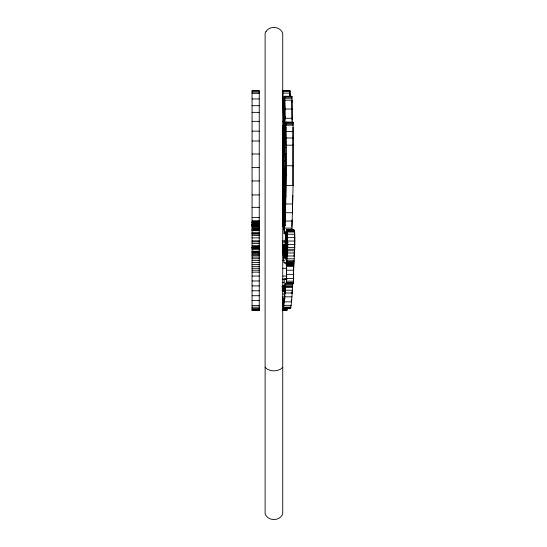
<?xml version="1.0" encoding="UTF-8"?>
<svg xmlns="http://www.w3.org/2000/svg" width="547" height="547" viewBox="0 0 547 547"><rect width="100%" height="100%" fill="white"/><g stroke="black" fill="none" stroke-linecap="round" stroke-linejoin="round"><path stroke-width="0.82" d="M285.862 233.747L284.269 233.747C286.792 196.653 286.17 159.259 285.869 122.063L293.076 122.302L293.089 185.419L291.941 229.678M282.614 302.744L283.353 308.166L284.426 301.841L285.691 283.093L293.438 283.1C293.083 266.191 295.756 248.092 294.518 230.786L287.353 230.786L287.12 232.407M283.209 307.852L290.662 308.091L291.592 301.841L292.754 283.455L293.438 283.1M284.269 226.465L282.642 226.472L282.833 133.933M283.886 225.651L285.274 154.302L283.339 216.858C282.854 186.971 283.182 157.044 285.849 127.253C285.855 161.379 286.553 195.628 284.269 229.672L283.886 225.651L285.479 225.651M285.691 283.093L286.389 283.196L286.587 281.165L286.587 265.138L287.654 247.394L287.353 230.786M282.525 188.749L282.567 183.929M284.946 124.272L284.474 136.996L284.502 117.338L284.214 133.133C283.346 123.048 285.035 72.238 284.932 120.135M292.754 195.614L292.365 213.535M292.912 185.665L293.014 127.253M282.525 98.152L282.567 95.759M282.539 106.727L282.731 96.101M289.732 95.759L289.896 90.501L282.731 90.501L283.79 118.918L284.727 96.245L291.948 96.334L292.105 122.617M289.91 95.281L289.924 94.747L289.944 95.199M292.153 219.969L291.825 226.479M293.554 231.272L293.773 229.692L293.971 230.437L286.806 230.437L286.553 229.719L286.081 235.566L285.801 232.625L285.616 233.986L284.132 258.731L282.539 242.882M291.907 100.621L291.825 102.207M286.792 256.933L286.484 261.951L285.794 258.834L287.154 236.448M286.505 234.082L286.04 241.33C286.45 246.328 284.057 254.369 285.39 258.451M293.732 260.68L293.65 261.951L293.548 260.447M286.792 256.885L287.558 244.065L287.38 234.875L287.168 236.256M294.006 256.099L294.286 251.647M293.753 265.138L286.587 265.138L293.76 265.042M285.917 237.172L284.474 257.822L285.821 236.673L285.917 237.131M294.553 247.736L294.546 234.875M292.672 286.58L282.245 286.621M291.9 293.677L292.057 291.524M292.953 122.699L293.035 122.063M287.1 232.584L286.963 233.918L286.806 230.437M291.838 96.744L291.948 96.334M285.445 258.43L286.819 235.778L286.512 234.048M291.236 300.829L291.414 299.202M282.908 310.368L286.895 310.368L287.305 307.674M284.467 125.817L282.84 126.07L284.502 125.974M285.869 122.063L285.035 133.523L284.727 96.245M294.423 231.155L294.518 230.786M283.12 254.403L284.037 262.697L286.129 263.743L286.437 266.847L286.409 279.004L284.173 279.155L284.317 285.165M282.731 367.263L280.659 369.136L277.568 370.387A9.347 5.545 0 0 1 270.28 370.387L267.182 369.136L265.117 367.263M293.821 229.719L286.553 229.719M282.792 90.686L289.958 90.686L290.238 96.416M252.071 91.075L259.244 91.075M282.847 91.37L290.006 91.37M252.071 92.122L259.244 92.122M282.929 93.106L290.095 93.106M252.071 93.359L259.244 93.359M284.83 97.099L291.995 97.099M284.864 98.214L292.03 98.214M252.071 98.952L259.244 98.952M283.209 99.725L284.802 99.725M284.898 100.183L292.064 100.183M252.071 105.687L259.244 105.687M283.462 107.014L285.055 107.014M285.014 109.024L292.18 109.024M252.071 112.354L259.244 112.354M283.961 116.873L285.555 116.873M283.955 117.079L285.548 117.079M283.948 117.249L285.541 117.249M283.941 117.386L285.534 117.386M283.941 117.496L285.527 117.496M283.934 117.632L285.527 117.578M283.934 117.667L285.527 117.708M283.934 117.776L285.527 117.872M285.083 118.282L292.242 118.282M252.071 121.352L259.244 121.352M282.279 121.372L283.872 121.372M285.91 122.302L293.076 122.302M285.951 123.089L293.117 123.089M285.972 124.08L293.137 124.08M285.985 125.154L293.151 125.154M282.874 125.817L282.936 126.501L284.529 126.501M252.071 131.143L259.244 131.143M286.047 131.458L293.213 131.458M285.049 137.94L293.26 138.035M252.071 141.003L259.244 141.003M284.72 142.644L286.313 142.644M286.122 145.194L293.281 145.194M284.399 147.437L285.985 147.437M284.023 153.536L286.409 153.536M252.071 154.015L259.244 154.015M283.688 161.228L285.281 161.228M286.095 165.755L293.26 165.755M252.071 167.614L259.244 167.614M283.435 170.062L285.028 170.062M285.131 175.143L286.724 175.143M283.25 180.312L284.843 180.312M252.071 180.961L259.244 180.961M285.924 185.419L293.089 185.419M252.071 194.944L259.244 194.944M284.44 196.195L286.033 196.195M284.208 202.807L285.794 202.807M285.616 203.963L292.775 203.963M252.071 207.34L259.244 207.34M284.057 210.622L285.643 210.622M285.418 212.735L292.577 212.735M252.071 217.603L259.244 217.603M283.955 218.725L285.548 218.725M283.955 219.149L285.541 219.149M283.948 219.573L285.541 219.573M283.941 219.983L285.534 219.983M283.941 220.195L285.534 220.195M283.941 220.379L285.527 220.379M283.934 220.557L285.527 220.557M252.071 220.735L259.244 220.735M283.934 220.687L285.527 220.687M283.934 220.797L285.527 220.797M283.927 220.899L285.52 220.899M285.178 221.015L292.344 221.015M252.071 221.583L259.244 221.583M283.92 221.61L285.513 221.61M252.071 222.185L259.244 222.185M252.071 222.355L259.244 222.355M252.071 222.444L259.244 222.444M252.071 222.52L259.244 222.52M282.778 222.615L284.365 222.615M283.907 222.773L285.5 222.773M252.071 223.238L259.244 223.238M252.071 223.921L259.244 223.921M283.9 224.017L285.486 224.017M252.071 224.366L259.244 224.366M282.772 224.441L284.365 224.441M252.071 224.612L259.244 224.612M252.071 224.803L259.244 224.803M283.893 224.988L285.486 224.988M252.071 225.022L259.244 225.022M252.071 225.132L259.244 225.179M252.071 225.296L259.244 225.323M252.071 225.631L259.244 225.631M282.731 225.802L284.324 225.802M252.071 226.137L259.244 226.137M252.071 226.246L259.244 226.246M282.703 226.246L284.296 226.246M252.071 226.465L259.244 226.424M252.071 227.429L259.244 227.429M284.878 228.12L292.036 228.12M252.071 228.373L259.244 228.373M252.071 229.2L259.244 229.2M252.071 229.754L259.244 229.754M286.731 229.788L293.889 229.788M286.491 229.931L293.657 229.931M252.071 230.171L259.244 230.171M252.071 230.472L259.244 230.472M287.455 231.025L294.621 231.025M284.672 231.237L287.059 231.237M287.578 232.003L294.744 232.003M252.071 232.297L259.244 232.297M284.467 233.111L286.06 233.111M252.071 233.391L259.244 233.391M283.038 147.649L283.031 144.805L283.175 169.488L284.283 137.974L283.134 177.037L283.202 218.759L283.387 222.677L285.076 169.064L283.722 228.373L284.119 233.391L285.712 233.391M252.071 233.747L259.244 233.747M252.071 233.986L259.244 233.986M287.688 234.239L294.854 234.239M252.071 235.408L259.244 235.408M287.756 237.637L294.915 237.637M252.071 237.883L259.244 237.883M252.071 240.844L259.244 240.865M282.149 240.844L285.329 240.844M287.763 241.029L294.929 241.029M252.071 241.856L259.244 241.856M282.45 242.047L285.637 242.047M286.737 242.82L288.331 242.82M252.071 243.572L259.244 243.572M286.642 244.434L288.228 244.434M282.717 244.55L285.103 244.55M287.729 244.502L294.888 244.502M282.778 245.418L285.172 245.418M252.071 245.644L259.244 245.644M286.539 246.054L288.132 246.054M282.833 246.184L285.226 246.184M282.888 246.964L285.274 246.964M252.071 247.018L259.244 247.018M252.071 247.1L259.244 247.1M252.071 247.217L259.244 247.217M252.071 247.381L259.244 247.381M287.654 247.394L294.819 247.394M252.071 247.989L259.244 247.989M282.956 247.955L285.343 247.955M252.071 248.632L259.244 248.632M283.018 248.899L285.411 248.899M252.071 249.275L259.244 249.275M287.578 249.282L294.744 249.282M283.086 249.733L284.686 249.829M283.1 249.856L284.693 249.89M283.114 250.075L284.707 250.075M283.134 250.252L284.727 250.252M283.155 250.417L284.755 250.499M287.496 250.772L294.662 250.772M283.209 250.902L284.796 250.902M286.252 250.923L287.845 250.923M252.071 251.203L259.244 251.203M283.25 251.449L284.843 251.449M252.071 251.852L259.244 251.852M283.291 252.037L284.884 252.037M283.319 252.44L284.912 252.44M252.071 252.502L259.244 252.502M286.156 252.611L287.749 252.611M283.346 252.789L284.939 252.789M287.346 252.994L294.505 252.994M283.367 253.097L284.96 253.097M252.071 253.343L259.244 253.343M283.469 254.164L285.062 254.164M252.071 254.389L259.244 254.389M286.054 254.3L287.647 254.3M252.071 255.627L259.244 255.627M287.141 255.975L294.307 255.975M252.071 257.069L259.244 257.069M252.071 258.71L259.244 258.71M286.963 258.827L294.129 258.827M282.737 260.386L284.331 260.386M252.071 260.557L259.244 260.557M286.854 260.748L294.012 260.748M286.799 261.657L293.965 261.657M252.071 262.492L259.244 262.492M286.744 262.519L293.91 262.519M284.037 262.697L285.63 262.697M286.696 263.285L293.862 263.285M286.655 263.955L293.821 263.955M252.071 264.427L259.244 264.427M286.614 264.632L293.78 264.632M252.071 266.355L259.244 266.355M286.621 266.594L293.787 266.594M252.071 268.283L259.244 268.283M282.826 268.276L286.813 268.276M252.071 270.211L259.244 270.211M286.669 270.211L293.835 270.211M252.071 272.146L259.244 272.146M286.676 274.334L293.842 274.334M252.071 276.064L259.244 276.064M282.915 276.085L286.895 276.085M286.649 278.498L293.807 278.498M284.221 279.045L286.888 279.032M282.156 279.209L286.936 279.209M252.071 280.973L259.244 280.973M286.587 281.165L293.753 281.165M282.19 282.327L283.784 282.327M286.484 282.69L293.65 282.69M286.3 283.141L293.554 283.196M285.589 283.455L292.754 283.455M285.589 284.59L292.748 284.59M282.225 285.445L285.411 285.493M282.231 285.787L285.418 285.787M285.555 285.773L292.72 285.773M252.071 285.89L259.244 285.89M282.238 286.102L285.418 286.102M282.238 286.437L292.679 286.505M282.245 286.806L285.431 286.806M282.245 286.99L285.431 287.1M282.252 287.148L285.431 287.148M285.459 287.496L292.624 287.496M282.252 287.585L285.438 287.585M282.259 288.043L285.445 288.043M282.259 288.488L285.445 288.488M282.266 289.089L285.452 289.089M282.273 289.65L285.459 289.65M282.279 290.149L285.466 290.149M285.295 290.218L292.46 290.218M282.143 290.566L285.363 290.553M282.293 290.655L285.479 290.655M252.071 290.799L259.244 290.799M282.464 291.585L285.643 291.585M285.117 292.98L292.283 292.98M282.867 294.019L284.461 294.019M252.071 295.715L259.244 295.715M284.843 296.83L292.009 296.83M282.45 297.014L284.843 297.014M282.519 297.609L282.655 298.785L285.042 298.785M282.655 298.785L282.772 299.927L284.365 299.927M252.071 300.631L259.244 300.631M282.772 299.927L282.888 301.103L284.481 301.103M282.949 301.691L284.536 301.691M284.426 301.841L291.592 301.841M282.97 301.944L284.563 301.944M284.05 305.335L291.216 305.335M252.071 305.547L259.244 305.547M252.071 307.175L259.244 307.175M283.763 307.168L290.929 307.168M283.633 307.722L290.799 307.722M283.353 308.166L290.662 308.091M252.071 308.481L259.244 308.481M282.437 308.412L287.209 308.412M282.341 309.137L287.12 309.137M252.071 309.452L259.244 309.452M282.245 309.834L287.025 309.834M252.071 310.087L259.244 310.087M282.861 310.087L286.895 310.368L282.177 310.306M252.071 310.306L259.244 310.306L259.244 90.501L252.071 90.501L252.071 310.368L259.244 310.368M284.358 285.24L285.185 285.247L285.254 286.081L284.337 298.388L283.38 304.098L282.888 301.103M293.472 279.073L293.52 265.049M284.119 233.391L284.269 233.747M283.114 254.355L282.71 249.022M292.351 285.247L292.419 286.081M282.813 96.019L284.023 142.678L283.325 159.3L282.936 126.501M291.907 100.675L292.098 120.135M265.999 31.596L265.117 33.251L265.117 513.77C267.9 521.441 279.948 521.441 282.731 513.77L282.731 33.251C280.208 26.372 269.821 25.34 265.999 31.596"/></g></svg>
